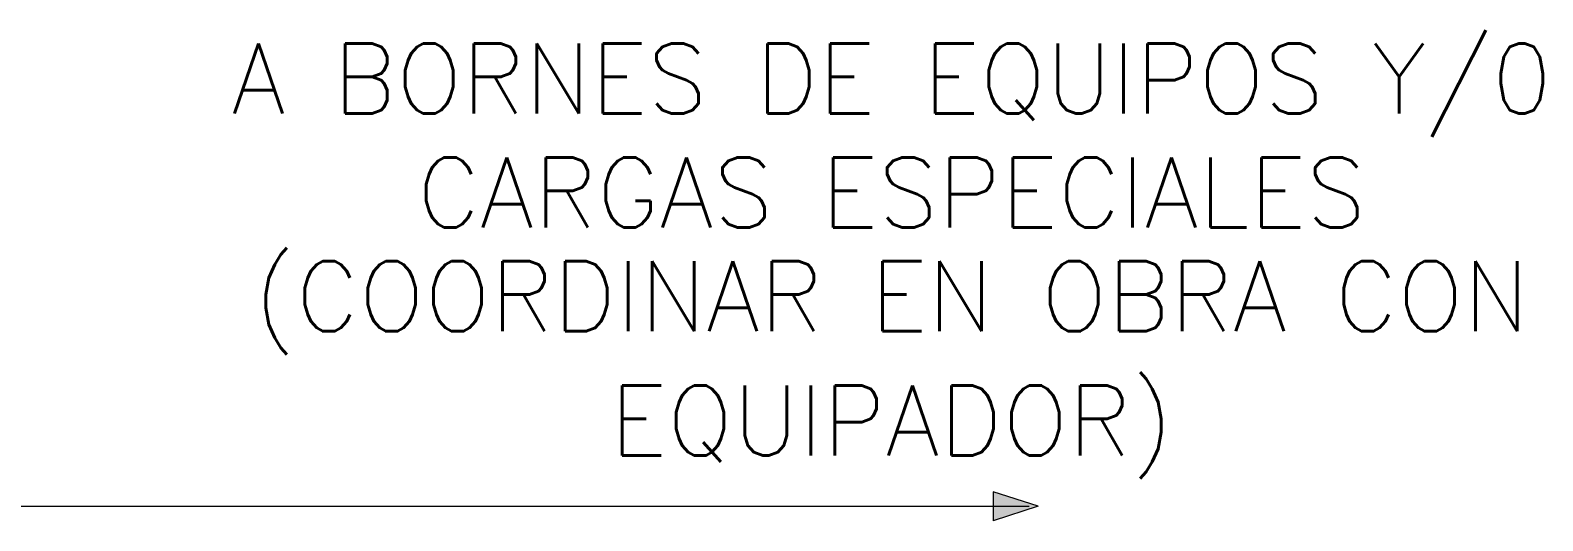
# Model space of a CAD drawing. Header units: inches. Extents: x 1693 to 10990, y 1878 to 5055.
# Drawn here: x 1741.15 to 1748.44, y 2276.88 to 2279.24 of the extents above; entities that cross this region are included whole.
import ezdxf
from ezdxf.enums import TextEntityAlignment as Align

# ---------------------------------------------------------------- set-up
doc = ezdxf.new("R2010")
doc.units = ezdxf.units.IN
doc.layers.add('TEXTOLEYENDA', color=3, linetype='Continuous', lineweight=5)
doc.layers.add('TOMACORRIENTE ALTURA', color=120, linetype='Continuous', lineweight=5)
doc.styles.add('Romans', font='romans.shx')

msp = doc.modelspace()

# ---------------------------------------------------------------- hatches: boundary and pattern name
at = {"layer": 'TOMACORRIENTE ALTURA', "linetype": 'Continuous', "ltscale": 0.05}
h = msp.add_hatch(color=1, dxfattribs=at)
h.paths.add_polyline_path([(1745.788668978013, 2277.017893896987), (1745.788668978013, 2276.94788938289), (1746.004846050484, 2276.94788938289)])
h.paths.add_polyline_path([(1746.004846050484, 2276.94788938289), (1745.788668978013, 2276.94788938289), (1745.788668978013, 2276.877884868799)])

# ---------------------------------------------------------------- linework, layer by layer
at = {"layer": 'TOMACORRIENTE ALTURA', "color": 1, "linetype": 'Continuous', "ltscale": 0.05}
for p, q in [((1746.004846050484, 2276.94788938289), (1745.788668978013, 2277.017893896987)), ((1745.788668978013, 2277.017893896987), (1745.788668978013, 2276.877884868799)), ((1738.906269314918, 2276.94788938289), (1745.961610635994, 2276.94788938289)), ((1746.004846050484, 2276.94788938289), (1745.788668978013, 2276.877884868799))]:
    msp.add_line(p, q, dxfattribs=at)

# ---------------------------------------------------------------- texts
at = {"layer": 'TEXTOLEYENDA', "color": 4, "style": 'Romans'}
for s, p in [('A BORNES DE EQUIPOS Y/0', (1745.298804716677, 2278.839794529006)), ('CARGAS ESPECIALES', (1745.298804716677, 2278.291015654047)), ('(COORDINAR EN OBRA CON', (1745.298804716677, 2277.790973193745)), ('EQUIPADOR)', (1745.298804716677, 2277.192896721813))]:
    msp.add_text(s, height=0.3365647318633072, dxfattribs=at).set_placement(p, align=Align.CENTER)

doc.saveas('drawing.dxf')
